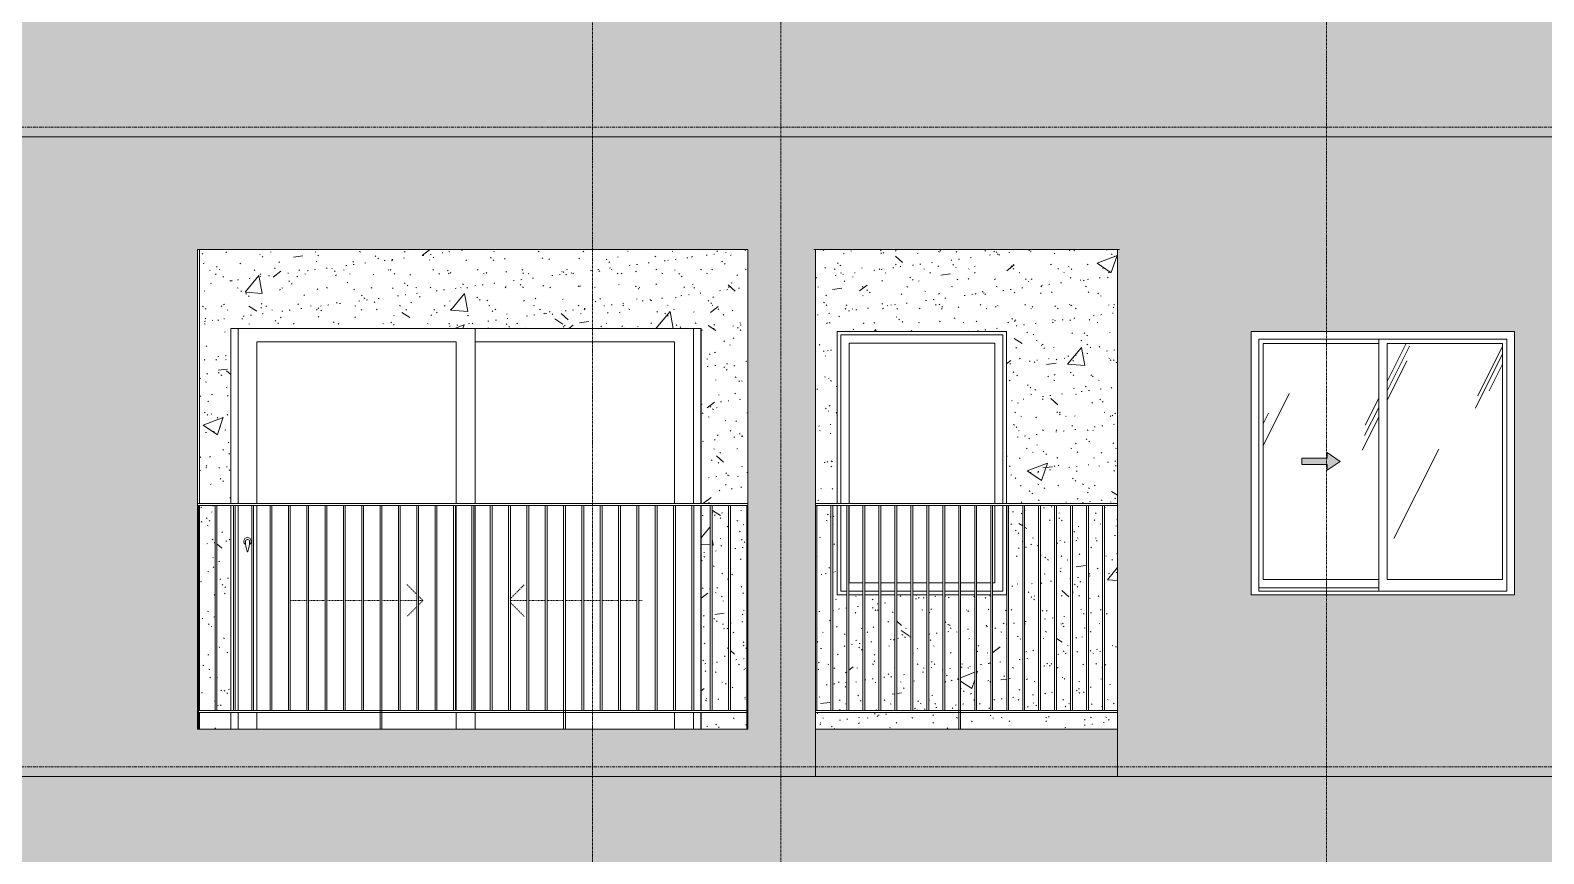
# Model space of a CAD drawing. Header units: millimetres. Extents: x 9199 to 175431, y -4466 to 35300.
# Drawn here: x 21548 to 29592, y 25539 to 29916 of the extents above; entities that cross this region are included whole.
import ezdxf

# ---------------------------------------------------------------- set-up
doc = ezdxf.new("R2010")
doc.units = ezdxf.units.MM
for name, pattern in [('1 NÉT CALL OUT', [6, 3, -3]), ('Centre', [31.75, 6.35, -4.7625, 15.875, -4.7625]), ('Dash', [6, 3, -3]), ('Grid Line', [22.225, 12.7, -3.175, 3.175, -3.175])]:
    doc.linetypes.add(name, pattern=pattern)
for name, color, linetype, lineweight in [('0-1', 7, 'Continuous', 5), ('A-DETL-GENF', 92, 'Continuous', 9), ('A-DETL-GENF-1', 92, '1 NÉT CALL OUT', 9), ('A-DOOR', 31, 'Continuous', 9), ('A-DOOR-FRAM', 31, 'Continuous', 9), ('A-DOOR-HDLN', 31, 'Dash', 18), ('A-FLOR-HRAL', 11, 'Continuous', 9), ('A-FLOR-HRAL-1', 253, 'Continuous', 9), ('A-FLOR-LEVL-2', 51, 'Centre', 9), ('A-GLAZ', 151, 'Continuous', 9), ('A-GLAZ-1', 253, 'Continuous', 9), ('A-GLAZ-2', 7, 'Continuous', 9), ('A-GLAZ-3', 7, '1 NÉT CALL OUT', 9), ('A-WALL', 113, 'Continuous', 9), ('A-WALL-PATT', 111, 'Continuous', 9), ('A-WALL-PATT-1', 9, 'Continuous', 9), ('A-WALL-PATT-2', 111, 'Continuous', 5), ('I-WALL', 2, 'Continuous', 9), ('I-WALL-1', 7, 'Continuous', 9), ('S-GRID-1', 1, 'Grid Line', 9)]:
    doc.layers.add(name, color=color, linetype=linetype, lineweight=lineweight)
pattern_1 = [(50, (51388.9, 1200), (1093.104, -95.634), [114.3, -1257.3]), (355, (51388.9, 1200), (-211.457, 1146.34), [91.44, -1005.84]), (100.451, (51480, 1192), (881.656, 1050.7), [97.14, -1068.54]), (46.184, (51389, 1504.8), (1626.475, -252.257), [171.45, -1885.95]), (96.636, (51524.5, 1483.8), (1424.416, 1484.565), [145.71, -1602.81]), (351.184, (51389, 1504.8), (1424.43, 1484.55), [137.16, -1508.76]), (21, (51541.3, 1428.6), (909.686, -613.591), [114.3, -1257.3]), (326, (51541.3, 1428.6), (370.812, 1105.13), [91.44, -1005.84]), (71.451, (51617.1, 1377.5), (1280.503, 491.528), [97.14, -1068.54]), (37.5, (51388.93, 1200), (18.5313, 507.3303), [50.292, -943.356, 50.292, -970.788, -1009.65]), (37.5, (51388.93, 1200), (18.5313, 507.3303), [-2014.728, 50.292, -959.358]), (7.5, (51388.93, 1200), (400.918, 601.0836), [50.292, -531.876, 50.292, -920.496, -384.81]), (7.5, (51388.93, 1200), (400.918, 601.0836), [-1552.956, 50.292, -334.518]), (327.5, (51049.1, 1200), (813.545, -34.3737), [50.292, -330.708, 50.292, -1138.428, -1577.34]), (327.5, (51049.1, 1200), (813.545, -34.3737), [-1569.72, 50.292, -1527.048]), (317.5, (50896.7, 1200), (888.775, 152.56), [50.292, -445.008, 50.292, -739.14, -1120.14]), (317.5, (50896.7, 1200), (888.775, 152.56), [-1284.732, 50.292, -1069.848])]
pattern_2 = [(37.5, (51388.93, 1200), (-4.79953, 146.8239), [5.029, -110.795, 5.029, -124.511, -123.825]), (37.5, (51388.93, 1200), (-4.79953, 146.8239), [-245.364, 5.029, -118.796]), (7.5, (51388.93, 1200), (134.8574, 215.0472), [5.029, -57.455, 5.029, -99.365, -40.005]), (7.5, (51388.93, 1200), (134.8574, 215.0472), [-166.878, 5.029, -34.976]), (327.5, (51295.21, 1200), (237.29776, 0.4316), [5.029, -33.071, 5.029, -132.131, -179.07]), (327.5, (51295.21, 1200), (237.29776, 0.4316), [-175.26, 5.029, -174.041]), (317.5, (51295.2, 1200), (229.0671, 66.8792), [5.029, -14.021, 5.029, -84.887, -102.87]), (317.5, (51295.2, 1200), (229.0671, 66.8792), [-108.966, 5.029, -97.841])]
pattern_3 = [(63.435, (53179.2, 1304.34), (-0.001, 1524.001), [532.463, -2875.304]), (63.435, (51655.2, 1304.34), (-0.001, 1524.001), [532.463, -2875.304]), (63.435, (53908.74, 1598.8), (-0.001, 1524.001), [532.463, -2875.304]), (63.435, (52384.74, 1598.8), (-0.001, 1524.001), [532.463, -2875.304]), (63.435, (53798.3, 1494.84), (-0.001, 1524.001), [532.463, -2875.304]), (63.435, (52274.3, 1494.84), (-0.001, 1524.001), [532.463, -2875.304]), (63.435, (53685.8, 2090.1), (-0.001, 1524.001), [258.8, -3148.965]), (63.435, (52161.8, 2090.1), (-0.001, 1524.001), [258.8, -3148.965]), (63.435, (53612.15, 1997.95), (-0.001, 1524.001), [532.463, -2875.304]), (63.435, (52088.15, 1997.95), (-0.001, 1524.001), [532.463, -2875.304]), (63.435, (53625.14, 2064.1), (-0.001, 1524.001), [532.463, -2875.304]), (63.435, (52101.14, 2064.1), (-0.001, 1524.001), [532.463, -2875.304]), (63.435, (53010.3, 1773.94), (-0.001, 1524.001), [532.463, -2875.304]), (63.435, (51486.3, 1773.94), (-0.001, 1524.001), [532.463, -2875.304]), (63.435, (53023.3, 1851.9), (-0.001, 1524.001), [532.463, -2875.304]), (63.435, (51499.3, 1851.9), (-0.001, 1524.001), [532.46, -2875.304]), (63.435, (53026.8, 1908.1), (-0.001, 1524.001), [532.463, -2875.304]), (63.435, (51502.8, 1908.1), (-0.001, 1524.001), [532.46, -2875.304])]

# ---------------------------------------------------------------- blocks, each defined once
blk = doc.blocks.new('M_Fixed - 900 x 1400-901190-TKCS_MẶT ĐỨNG HƯỚNG ĐÔNG')
at = {"layer": 'A-GLAZ-2'}
for p, q in [((25855.9, 7000), (25855.9, 7896)), ((25855.9, 7896), (26717.9, 7896)), ((26717.9, 7896), (26717.9, 7000)), ((25899.9, 7000), (25899.9, 7852)), ((25899.9, 7852), (26673.9, 7852)), ((26673.9, 7852), (26673.9, 7000)), ((25855.9, 6534), (25855.9, 6990)), ((25899.9, 6578), (25899.9, 6990)), ((26673.9, 6990), (26673.9, 6578)), ((26717.9, 6990), (26717.9, 6534)), ((25888.4, 6534), (25855.9, 6534)), ((25973.3, 6534), (25898.4, 6534)), ((25973.3, 6578), (25899.9, 6578)), ((26058.3, 6578), (25983.3, 6578)), ((26058.3, 6534), (25983.3, 6534)), ((26143.2, 6578), (26068.3, 6578)), ((26143.2, 6534), (26068.3, 6534)), ((26228.2, 6578), (26153.2, 6578)), ((26228.2, 6534), (26153.2, 6534)), ((26313.1, 6578), (26238.2, 6578)), ((26313.1, 6534), (26238.2, 6534)), ((26398, 6578), (26323.1, 6578)), ((26398, 6534), (26323.1, 6534)), ((26483, 6578), (26408, 6578)), ((26483, 6534), (26408, 6534)), ((26567.9, 6578), (26493, 6578)), ((26567.9, 6534), (26493, 6534)), ((26652.9, 6578), (26577.9, 6578)), ((26652.9, 6534), (26577.9, 6534)), ((26673.9, 6578), (26662.9, 6578)), ((26717.9, 6534), (26662.9, 6534))]:
    blk.add_line(p, q, dxfattribs=at)
blk = doc.blocks.new('Railing - 10mm-901206-TKCS_MẶT ĐỨNG HƯỚNG ĐÔNG')
at = {"layer": 'A-FLOR-HRAL-1'}
for p, q in [((51816.4, 5900), (51816.4, 6990)), ((51826.4, 5900), (51826.4, 6990))]:
    blk.add_line(p, q, dxfattribs=at)
blk = doc.blocks.new('Railing - 50 x 10mm-901224-TKCS_MẶT ĐỨNG HƯỚNG ĐÔNG')
at = {"layer": 'A-FLOR-HRAL-1'}
for p, q in [((52580.9, 6990), (52590.9, 6990)), ((52580.9, 5800), (52580.9, 6990)), ((52590.9, 5800), (52590.9, 6990))]:
    blk.add_line(p, q, dxfattribs=at)
blk = doc.blocks.new('Railing - 10mm-V14-TKCS_MẶT ĐỨNG HƯỚNG ĐÔNG')
at = {"layer": 'A-FLOR-HRAL-1'}
blk.add_line((45145.352937, 5900), (45145.352937, 6990), dxfattribs=at)
blk = doc.blocks.new('Railing - Railing-884635-TKCS_MẶT ĐỨNG HƯỚNG ĐÔNG')
at = {"layer": 'A-FLOR-HRAL-1'}
for p, q in [((25721.9, 5900), (27326.9, 5900)), ((27326.9, 5890), (25721.9, 5890))]:
    blk.add_line(p, q, dxfattribs=at)
at = {"extrusion": (0, 0, -1), "zscale": -1}
for name, p in [('Railing - 10mm-V14-TKCS_MẶT ĐỨNG HƯỚNG ĐÔNG', (-70873.9, 0)), ('Railing - 10mm-901206-TKCS_MẶT ĐỨNG HƯỚNG ĐÔNG', (-77629.9, 0)), ('Railing - 10mm-901206-TKCS_MẶT ĐỨNG HƯỚNG ĐÔNG', (-77714.8, 0)), ('Railing - 10mm-901206-TKCS_MẶT ĐỨNG HƯỚNG ĐÔNG', (-77799.8, 0)), ('Railing - 10mm-901206-TKCS_MẶT ĐỨNG HƯỚNG ĐÔNG', (-77884.7, 0)), ('Railing - 10mm-901206-TKCS_MẶT ĐỨNG HƯỚNG ĐÔNG', (-77969.7, 0)), ('Railing - 10mm-901206-TKCS_MẶT ĐỨNG HƯỚNG ĐÔNG', (-78054.6, 0)), ('Railing - 10mm-901206-TKCS_MẶT ĐỨNG HƯỚNG ĐÔNG', (-78139.5, 0)), ('Railing - 10mm-901206-TKCS_MẶT ĐỨNG HƯỚNG ĐÔNG', (-78224.5, 0)), ('Railing - 50 x 10mm-901224-TKCS_MẶT ĐỨNG HƯỚNG ĐÔNG', (-79073.9, 0)), ('Railing - 10mm-901206-TKCS_MẶT ĐỨNG HƯỚNG ĐÔNG', (-78394.4, 0)), ('Railing - 10mm-901206-TKCS_MẶT ĐỨNG HƯỚNG ĐÔNG', (-78479.3, 0)), ('Railing - 10mm-901206-TKCS_MẶT ĐỨNG HƯỚNG ĐÔNG', (-78564.2, 0)), ('Railing - 10mm-901206-TKCS_MẶT ĐỨNG HƯỚNG ĐÔNG', (-78649.2, 0)), ('Railing - 10mm-901206-TKCS_MẶT ĐỨNG HƯỚNG ĐÔNG', (-78734.1, 0)), ('Railing - 10mm-901206-TKCS_MẶT ĐỨNG HƯỚNG ĐÔNG', (-78819.1, 0)), ('Railing - 10mm-901206-TKCS_MẶT ĐỨNG HƯỚNG ĐÔNG', (-78904, 0)), ('Railing - 10mm-901206-TKCS_MẶT ĐỨNG HƯỚNG ĐÔNG', (-78988.9, 0)), ('Railing - 10mm-901206-TKCS_MẶT ĐỨNG HƯỚNG ĐÔNG', (-79073.9, 0))]:
    blk.add_blockref(name, p, dxfattribs=at)
blk = doc.blocks.new('Top Rail Type - Top Rail_Internal_-884636-TKCS_MẶT ĐỨNG HƯỚNG ĐÔNG')
at = {"layer": 'A-FLOR-HRAL-1'}
for p, q in [((27326.9, 7000), (25721.9, 7000)), ((27326.9, 6990), (25721.9, 6990))]:
    blk.add_line(p, q, dxfattribs=at)
blk = doc.blocks.new('NCV_TKTC_TANG 6 - 8_rvt-2-TKCS_MẶT ĐỨNG HƯỚNG ĐÔNG')
at = {"layer": 'A-WALL-PATT-1'}
h = blk.add_hatch(dxfattribs=at)
h.set_pattern_fill('FP_2', color=256, style=0, pattern_type=2)
h.set_pattern_definition(pattern_1)
h.paths.add_polyline_path([(25113.5, 26200), (25356.9, 26200), (25356.9, 26290), (25113.5, 26290)])
h.paths.add_polyline_path([(22613.5, 26200), (22613.5, 26290), (22446.9, 26290), (22446.9, 26200), (22457.9, 26200)])
h.paths.add_polyline_path([(22613.5, 26300), (22613.5, 27390), (22539.8, 27390), (22539.8, 26300)])
h.paths.add_polyline_path([(25259.5, 26300), (25259.5, 27390), (25172, 27390), (25172, 26300), (25217.9, 26300)])
h.paths.add_polyline_path([(25269.5, 26300), (25356.9, 26300), (25356.9, 27390), (25269.5, 27390), (25269.5, 26541.6)])
h.paths.add_polyline_path([(22518.8, 26300), (22529.8, 26300), (22529.8, 27390), (22446.9, 27390), (22446.9, 26300), (22465.2, 26300)])
h.paths.add_polyline_path([(25113.5, 26300), (25162, 26300), (25162, 27390), (25113.5, 27390), (25113.5, 26372.5)])
h.paths.add_polyline_path([(22559, 27400), (22613.5, 27400), (22613.5, 28330), (25113.5, 28330), (25113.5, 27400), (25361.9, 27400), (25361.9, 28750), (22446.9, 28750), (22446.9, 27400), (22545.6, 27400)])
h = blk.add_hatch(dxfattribs=at)
h.set_pattern_fill('FP_3', color=256, style=0, pattern_type=2)
h.set_pattern_definition(pattern_2)
h.paths.add_polyline_path([(25113.5, 26200), (25356.9, 26200), (25356.9, 26290), (25113.5, 26290)])
h.paths.add_polyline_path([(22613.5, 26200), (22613.5, 26290), (22446.9, 26290), (22446.9, 26200), (22457.9, 26200)])
h.paths.add_polyline_path([(22613.5, 26300), (22613.5, 27390), (22539.8, 27390), (22539.8, 26300)])
h.paths.add_polyline_path([(25259.5, 26300), (25259.5, 27390), (25172, 27390), (25172, 26300), (25217.9, 26300)])
h.paths.add_polyline_path([(25269.5, 26300), (25356.9, 26300), (25356.9, 27390), (25269.5, 27390), (25269.5, 26541.6)])
h.paths.add_polyline_path([(22518.8, 26300), (22529.8, 26300), (22529.8, 27390), (22446.9, 27390), (22446.9, 26300), (22465.2, 26300)])
h.paths.add_polyline_path([(25113.5, 26300), (25162, 26300), (25162, 27390), (25113.5, 27390), (25113.5, 26372.5)])
h.paths.add_polyline_path([(22559, 27400), (22613.5, 27400), (22613.5, 28330), (25113.5, 28330), (25113.5, 27400), (25361.9, 27400), (25361.9, 28750), (22446.9, 28750), (22446.9, 27400), (22545.6, 27400)])
h = blk.add_hatch(dxfattribs=at)
h.set_pattern_fill('FP_2', color=256, style=0, pattern_type=2)
h.set_pattern_definition(pattern_1)
h.paths.add_polyline_path([(25721.9, 26200), (26483, 26200), (26483, 26290), (25721.9, 26290), (25721.9, 26231.2)])
h.paths.add_polyline_path([(27224.6, 26200), (27326.9, 26200), (27326.9, 26290), (26493, 26290), (26493, 26200)])
h.paths.add_polyline_path([(26238.2, 26300), (26313.1, 26300), (26313.1, 26915), (26238.2, 26915), (26238.2, 26489.9)])
h.paths.add_polyline_path([(25733.6, 26300), (25803.5, 26300), (25803.5, 27390), (25728.5, 27390), (25728.5, 26300)])
h.paths.add_polyline_path([(26228.2, 26300), (26228.2, 26915), (26153.2, 26915), (26153.2, 26300)])
h.paths.add_polyline_path([(26398, 26300), (26398, 26915), (26323.1, 26915), (26323.1, 26300)])
h.paths.add_polyline_path([(26408, 26300), (26483, 26300), (26483, 26915), (26408, 26915), (26408, 26541.6)])
h.paths.add_polyline_path([(26143.2, 26300), (26143.2, 26915), (26068.3, 26915), (26068.3, 26300)])
h.paths.add_polyline_path([(26493, 26300), (26567.9, 26300), (26567.9, 26915), (26493, 26915), (26493, 26541.6)])
h.paths.add_polyline_path([(26577.9, 26300), (26652.9, 26300), (26652.9, 26915), (26577.9, 26915), (26577.9, 26541.6)])
h.paths.add_polyline_path([(26662.9, 26300), (26737.8, 26300), (26736.9, 26915), (26662.9, 26915), (26662.9, 26541.6)])
h.paths.add_polyline_path([(25983.3, 26300), (26058.3, 26300), (26058.3, 26915), (25983.3, 26915), (25983.3, 26541.6)])
h.paths.add_polyline_path([(25973.3, 26300), (25973.3, 26915), (25898.4, 26915), (25898.4, 26300)])
h.paths.add_polyline_path([(26747.8, 26300), (26822.7, 26300), (26822.7, 27390), (26747.8, 27390), (26747.8, 26541.6)])
h.paths.add_polyline_path([(25888.4, 26300), (25888.4, 26915), (25836.9, 26915), (25836.9, 27390), (25813.5, 27390), (25813.5, 26300)])
h.paths.add_polyline_path([(26832.7, 26300), (26907.7, 26300), (26907.7, 27390), (26832.7, 27390), (26832.7, 26541.6)])
h.paths.add_polyline_path([(26992.6, 26300), (26992.6, 27390), (26917.7, 27390), (26917.7, 26300)])
h.paths.add_polyline_path([(27002.6, 26300), (27077.6, 26300), (27077.6, 27390), (27002.6, 27390), (27002.6, 26525.5)])
h.paths.add_polyline_path([(27087.6, 26300), (27162.5, 26300), (27162.5, 27390), (27087.6, 27390), (27087.6, 26400.9)])
h.paths.add_polyline_path([(27326.9, 26300), (27326.9, 27390), (27257.4, 27390), (27257.4, 26300), (27261.8, 26300)])
h.paths.add_polyline_path([(27172.5, 26300), (27247.4, 26300), (27247.4, 27390), (27172.5, 27390), (27172.5, 26541.6)])
h.paths.add_polyline_path([(27326.9, 27400), (27326.9, 28750), (25721.9, 28750), (25721.9, 27400), (25836.9, 27400), (25836.9, 28315), (26736.9, 28315), (26736.9, 27400), (26975.3, 27400)])
h = blk.add_hatch(dxfattribs=at)
h.set_pattern_fill('FP_3', color=256, style=0, pattern_type=2)
h.set_pattern_definition(pattern_2)
h.paths.add_polyline_path([(25721.9, 26200), (26483, 26200), (26483, 26290), (25721.9, 26290), (25721.9, 26231.2)])
h.paths.add_polyline_path([(27224.6, 26200), (27326.9, 26200), (27326.9, 26290), (26493, 26290), (26493, 26200)])
h.paths.add_polyline_path([(26238.2, 26300), (26313.1, 26300), (26313.1, 26915), (26238.2, 26915), (26238.2, 26489.9)])
h.paths.add_polyline_path([(25733.6, 26300), (25803.5, 26300), (25803.5, 27390), (25728.5, 27390), (25728.5, 26300)])
h.paths.add_polyline_path([(26228.2, 26300), (26228.2, 26915), (26153.2, 26915), (26153.2, 26300)])
h.paths.add_polyline_path([(26398, 26300), (26398, 26915), (26323.1, 26915), (26323.1, 26300)])
h.paths.add_polyline_path([(26408, 26300), (26483, 26300), (26483, 26915), (26408, 26915), (26408, 26541.6)])
h.paths.add_polyline_path([(26143.2, 26300), (26143.2, 26915), (26068.3, 26915), (26068.3, 26300)])
h.paths.add_polyline_path([(26493, 26300), (26567.9, 26300), (26567.9, 26915), (26493, 26915), (26493, 26541.6)])
h.paths.add_polyline_path([(26577.9, 26300), (26652.9, 26300), (26652.9, 26915), (26577.9, 26915), (26577.9, 26541.6)])
h.paths.add_polyline_path([(26662.9, 26300), (26737.8, 26300), (26736.9, 26915), (26662.9, 26915), (26662.9, 26541.6)])
h.paths.add_polyline_path([(25983.3, 26300), (26058.3, 26300), (26058.3, 26915), (25983.3, 26915), (25983.3, 26541.6)])
h.paths.add_polyline_path([(25973.3, 26300), (25973.3, 26915), (25898.4, 26915), (25898.4, 26300)])
h.paths.add_polyline_path([(26747.8, 26300), (26822.7, 26300), (26822.7, 27390), (26747.8, 27390), (26747.8, 26541.6)])
h.paths.add_polyline_path([(25888.4, 26300), (25888.4, 26915), (25836.9, 26915), (25836.9, 27390), (25813.5, 27390), (25813.5, 26300)])
h.paths.add_polyline_path([(26832.7, 26300), (26907.7, 26300), (26907.7, 27390), (26832.7, 27390), (26832.7, 26541.6)])
h.paths.add_polyline_path([(26992.6, 26300), (26992.6, 27390), (26917.7, 27390), (26917.7, 26300)])
h.paths.add_polyline_path([(27002.6, 26300), (27077.6, 26300), (27077.6, 27390), (27002.6, 27390), (27002.6, 26525.5)])
h.paths.add_polyline_path([(27087.6, 26300), (27162.5, 26300), (27162.5, 27390), (27087.6, 27390), (27087.6, 26400.9)])
h.paths.add_polyline_path([(27326.9, 26300), (27326.9, 27390), (27257.4, 27390), (27257.4, 26300), (27261.8, 26300)])
h.paths.add_polyline_path([(27172.5, 26300), (27247.4, 26300), (27247.4, 27390), (27172.5, 27390), (27172.5, 26541.6)])
h.paths.add_polyline_path([(27326.9, 27400), (27326.9, 28750), (25721.9, 28750), (25721.9, 27400), (25836.9, 27400), (25836.9, 28315), (26736.9, 28315), (26736.9, 27400), (26975.3, 27400)])
at = {"layer": 'I-WALL-1'}
for p, q in [((22446.9, 28750), (22446.9, 27400)), ((22613.5, 27400), (22613.5, 28330)), ((22613.5, 28330), (25113.5, 28330)), ((25113.5, 28330), (25113.5, 27400)), ((25836.9, 27400), (25836.9, 28315)), ((25836.9, 28315), (26736.9, 28315)), ((26736.9, 28315), (26736.9, 27400)), ((22446.9, 27390), (22446.9, 26300)), ((22613.5, 26300), (22613.5, 27390)), ((25113.5, 27390), (25113.5, 26300)), ((25836.9, 26915), (25836.9, 27390)), ((26736.9, 27390), (26736.9, 26915)), ((25888.4, 26915), (25836.9, 26915)), ((25973.3, 26915), (25898.4, 26915)), ((26058.3, 26915), (25983.3, 26915)), ((26143.2, 26915), (26068.3, 26915)), ((26228.2, 26915), (26153.2, 26915)), ((26313.1, 26915), (26238.2, 26915)), ((26398, 26915), (26323.1, 26915)), ((26483, 26915), (26408, 26915)), ((26567.9, 26915), (26493, 26915)), ((26652.9, 26915), (26577.9, 26915)), ((26736.9, 26915), (26662.9, 26915)), ((22446.9, 26290), (22446.9, 26200)), ((22613.5, 26200), (22613.5, 26290)), ((25113.5, 26290), (25113.5, 26200))]:
    blk.add_line(p, q, dxfattribs=at)
at = {"layer": 'A-FLOR-HRAL-1'}
for name in ['Top Rail Type - Top Rail_Internal_-884636-TKCS_MẶT ĐỨNG HƯỚNG ĐÔNG', 'Railing - Railing-884635-TKCS_MẶT ĐỨNG HƯỚNG ĐÔNG']:
    blk.add_blockref(name, (0, 20400), dxfattribs=at)
at = {"layer": 'A-GLAZ-1'}
blk.add_blockref('M_Fixed - 900 x 1400-901190-TKCS_MẶT ĐỨNG HƯỚNG ĐÔNG', (0, 20400), dxfattribs=at)
blk = doc.blocks.new('1_FAMILY RVT - W01-WxH 1400x1400xmm-V128-TKCS_MẶT ĐỨNG HƯỚNG ĐÔNG')
at = {"layer": 'A-DETL-GENF-1'}
blk.add_hatch(color=256, dxfattribs=at).paths.add_polyline_path([(28441.9, 27576.5), (28509.6, 27623.9), (28441.9, 27671.4), (28441.9, 27640.9), (28306.4, 27640.9), (28306.4, 27607), (28441.9, 27607)])
at = {"layer": 'A-GLAZ'}
h = blk.add_hatch(dxfattribs=at)
h.set_pattern_fill('FP_4', color=256, style=0, pattern_type=2)
h.set_pattern_definition(pattern_3)
h.paths.add_polyline_path([(28715.1, 26997), (28715.1, 28250.9), (28100.9, 28250.9), (28100.9, 26997)])
h.paths.add_polyline_path([(28441.9, 27576.5), (28441.9, 27607), (28306.4, 27607), (28306.4, 27640.9), (28441.9, 27640.9), (28441.9, 27671.4), (28509.2, 27623.6), (28485.4, 27607)])
h = blk.add_hatch(dxfattribs=at)
h.set_pattern_fill('FP_4', color=256, style=0, pattern_type=2)
h.set_pattern_definition(pattern_3)
h.paths.add_polyline_path([(29373.9, 26997), (29373.9, 28250.9), (28759.6, 28250.9), (28759.6, 26997)])
at = {"layer": 'A-DETL-GENF'}
for p, q in [((28306.4, 27640.9), (28306.4, 27607)), ((28306.4, 27640.9), (28441.9, 27640.9)), ((28441.9, 27640.9), (28306.4, 27640.9)), ((28306.4, 27640.9), (28306.4, 27607)), ((28306.4, 27607), (28441.9, 27607)), ((28306.4, 27607), (28441.9, 27607)), ((28441.9, 27671.4), (28441.9, 27640.9)), ((28509.6, 27623.9), (28441.9, 27671.4)), ((28509.6, 27623.9), (28441.9, 27671.4)), ((28441.9, 27671.4), (28441.9, 27640.9)), ((28509.6, 27623.9), (28441.9, 27576.5)), ((28441.9, 27576.5), (28509.6, 27623.9)), ((28441.9, 27607), (28441.9, 27576.5)), ((28441.9, 27607), (28441.9, 27576.5))]:
    blk.add_line(p, q, dxfattribs=at)
at = {"layer": 'A-GLAZ'}
for p, q in [((29437.4, 28314.4), (28037.4, 28314.4)), ((28037.4, 28314.4), (28037.4, 26914.4)), ((28078.3, 28273.5), (29396.4, 28273.5)), ((28078.3, 26933.5), (28078.3, 28273.5)), ((28100.9, 28250.9), (28100.9, 26997)), ((28715.1, 28250.9), (28100.9, 28250.9)), ((28715.1, 28273.5), (28715.1, 26933.5)), ((28759.6, 26997), (28759.6, 28250.9)), ((28759.6, 28250.9), (29373.9, 28250.9)), ((29373.9, 28250.9), (29373.9, 26997)), ((29396.4, 26933.5), (29396.4, 28273.5)), ((29437.4, 28314.4), (29437.4, 26914.4)), ((28715.1, 26952.5), (28078.3, 26952.5)), ((28715.1, 26952.5), (28078.3, 26952.5)), ((28100.9, 26997), (28715.1, 26997)), ((29373.9, 26997), (28759.6, 26997)), ((29437.4, 26914.4), (28037.4, 26914.4)), ((29396.4, 26933.5), (28078.3, 26933.5))]:
    blk.add_line(p, q, dxfattribs=at)
blk = doc.blocks.new('Railing - 10mm-1251313-TKCS_MẶT ĐỨNG HƯỚNG ĐÔNG')
at = {"layer": 'A-FLOR-HRAL'}
for p, q in [((70204.4, 2500), (70204.4, 3590)), ((70214.4, 2500), (70214.4, 3590))]:
    blk.add_line(p, q, dxfattribs=at)
blk = doc.blocks.new('Railing - 50 x 10mm-V52-TKCS_MẶT ĐỨNG HƯỚNG ĐÔNG')
at = {"layer": 'A-FLOR-HRAL'}
for p, q in [((71081.4, 6990), (71091.4, 6990)), ((71081.4, 5800), (71081.4, 6990)), ((71091.4, 5800), (71091.4, 6990))]:
    blk.add_line(p, q, dxfattribs=at)
blk = doc.blocks.new('Railing - 50 x 10mm-V59-TKCS_MẶT ĐỨNG HƯỚNG ĐÔNG')
at = {"layer": 'A-FLOR-HRAL'}
for p in [(22436.9, 6990), (22442.4, 5800)]:
    blk.add_line(p, (22442.4, 6990), dxfattribs=at)
blk = doc.blocks.new('Railing - 50 x 10mm-V58-TKCS_MẶT ĐỨNG HƯỚNG ĐÔNG')
at = {"layer": 'A-FLOR-HRAL'}
for p, q in [((33481.9, 6990), (33486.9, 6990)), ((33481.9, 5800), (33481.9, 6990))]:
    blk.add_line(p, q, dxfattribs=at)
blk = doc.blocks.new('Railing - Railing-3828688-TKCS_MẶT ĐỨNG HƯỚNG ĐÔNG')
at = {"layer": 'A-FLOR-HRAL'}
for p, q in [((22437.4, 26290), (22437.4, 26300)), ((22437.4, 26300), (25361.9, 26300)), ((25361.9, 26290), (22437.4, 26290))]:
    blk.add_line(p, q, dxfattribs=at)
for name, p in [('Railing - 50 x 10mm-V59-TKCS_MẶT ĐỨNG HƯỚNG ĐÔNG', (0, 20400)), ('Railing - 10mm-1251313-TKCS_MẶT ĐỨNG HƯỚNG ĐÔNG', (-47674.5, 23800)), ('Railing - 10mm-1251313-TKCS_MẶT ĐỨNG HƯỚNG ĐÔNG', (-47577, 23800)), ('Railing - 10mm-1251313-TKCS_MẶT ĐỨNG HƯỚNG ĐÔNG', (-47479.6, 23800)), ('Railing - 10mm-1251313-TKCS_MẶT ĐỨNG HƯỚNG ĐÔNG', (-47382.1, 23800)), ('Railing - 10mm-1251313-TKCS_MẶT ĐỨNG HƯỚNG ĐÔNG', (-47284.6, 23800)), ('Railing - 10mm-1251313-TKCS_MẶT ĐỨNG HƯỚNG ĐÔNG', (-47187.1, 23800)), ('Railing - 10mm-1251313-TKCS_MẶT ĐỨNG HƯỚNG ĐÔNG', (-47089.6, 23800)), ('Railing - 10mm-1251313-TKCS_MẶT ĐỨNG HƯỚNG ĐÔNG', (-46992.1, 23800)), ('Railing - 10mm-1251313-TKCS_MẶT ĐỨNG HƯỚNG ĐÔNG', (-46894.6, 23800)), ('Railing - 50 x 10mm-V52-TKCS_MẶT ĐỨNG HƯỚNG ĐÔNG', (-47674.2, 20400)), ('Railing - 10mm-1251313-TKCS_MẶT ĐỨNG HƯỚNG ĐÔNG', (-46699.7, 23800)), ('Railing - 10mm-1251313-TKCS_MẶT ĐỨNG HƯỚNG ĐÔNG', (-46602.2, 23800)), ('Railing - 10mm-1251313-TKCS_MẶT ĐỨNG HƯỚNG ĐÔNG', (-46504.7, 23800)), ('Railing - 10mm-1251313-TKCS_MẶT ĐỨNG HƯỚNG ĐÔNG', (-46407.2, 23800)), ('Railing - 10mm-1251313-TKCS_MẶT ĐỨNG HƯỚNG ĐÔNG', (-46309.7, 23800)), ('Railing - 10mm-1251313-TKCS_MẶT ĐỨNG HƯỚNG ĐÔNG', (-46212.2, 23800)), ('Railing - 10mm-1251313-TKCS_MẶT ĐỨNG HƯỚNG ĐÔNG', (-46114.8, 23800)), ('Railing - 10mm-1251313-TKCS_MẶT ĐỨNG HƯỚNG ĐÔNG', (-46017.3, 23800)), ('Railing - 10mm-1251313-TKCS_MẶT ĐỨNG HƯỚNG ĐÔNG', (-45919.8, 23800)), ('Railing - 50 x 10mm-V52-TKCS_MẶT ĐỨNG HƯỚNG ĐÔNG', (-46699.3, 20400)), ('Railing - 10mm-1251313-TKCS_MẶT ĐỨNG HƯỚNG ĐÔNG', (-45724.8, 23800)), ('Railing - 10mm-1251313-TKCS_MẶT ĐỨNG HƯỚNG ĐÔNG', (-45627.3, 23800)), ('Railing - 10mm-1251313-TKCS_MẶT ĐỨNG HƯỚNG ĐÔNG', (-45529.8, 23800)), ('Railing - 10mm-1251313-TKCS_MẶT ĐỨNG HƯỚNG ĐÔNG', (-45432.4, 23800)), ('Railing - 10mm-1251313-TKCS_MẶT ĐỨNG HƯỚNG ĐÔNG', (-45334.9, 23800)), ('Railing - 10mm-1251313-TKCS_MẶT ĐỨNG HƯỚNG ĐÔNG', (-45237.4, 23800)), ('Railing - 10mm-1251313-TKCS_MẶT ĐỨNG HƯỚNG ĐÔNG', (-45139.9, 23800)), ('Railing - 10mm-1251313-TKCS_MẶT ĐỨNG HƯỚNG ĐÔNG', (-45042.4, 23800)), ('Railing - 10mm-1251313-TKCS_MẶT ĐỨNG HƯỚNG ĐÔNG', (-44944.9, 23800)), ('Railing - 50 x 10mm-V58-TKCS_MẶT ĐỨNG HƯỚNG ĐÔNG', (-8125, 20400))]:
    blk.add_blockref(name, p)
blk = doc.blocks.new('Top Rail Type - Top Rail_Internal_-3828691-TKCS_MẶT ĐỨNG HƯỚNG ĐÔNG')
at = {"layer": 'A-FLOR-HRAL'}
for p, q in [((22437.4, 27390), (22437.4, 27400)), ((25361.9, 27400), (22437.4, 27400)), ((22437.4, 27390), (25361.9, 27390))]:
    blk.add_line(p, q, dxfattribs=at)
blk = doc.blocks.new('DEG_02-DEG_03 - DEG_02-2500x2400mm-CỬA ĐI 02 CÁNH TRƯỢT-V66-TKCS_MẶT ĐỨNG HƯỚNG ĐÔNG')
at = {"layer": 'A-DOOR'}
for p, q in [((22652.4, 7000), (22652.4, 7930)), ((23912.4, 7930), (23912.4, 7000)), ((22752.4, 7860), (23812.4, 7860)), ((22752.4, 7860), (22752.4, 7000)), ((23812.4, 7000), (23812.4, 7860)), ((23912.4, 7860), (24972.4, 7860)), ((24972.4, 7000), (24972.4, 7860)), ((22652.4, 5900), (22652.4, 6990)), ((22752.4, 6990), (22752.4, 5900)), ((23812.4, 5900), (23812.4, 6990)), ((23912.4, 6990), (23912.4, 5900)), ((22652.4, 5800), (22652.4, 5890)), ((22752.4, 5890), (22752.4, 5800)), ((23812.4, 5800), (23812.4, 5890)), ((23912.4, 5890), (23912.4, 5800)), ((24972.4, 5800), (24972.4, 5890))]:
    blk.add_line(p, q, dxfattribs=at)
at = {"layer": 'A-DOOR', "flags": 128}
blk.add_lwpolyline([(22703.9, 6808.7), (22703.9, 6808.7), (22703.9, 6808.7), (22703.8, 6808.7), (22703.8, 6808.7), (22703.8, 6808.7), (22703.8, 6808.7), (22703.8, 6808.7), (22703.8, 6808.7), (22703.7, 6808.7), (22703.7, 6808.7), (22703.7, 6808.7), (22703.7, 6808.7), (22703.6, 6808.7), (22703.6, 6808.7), (22703.6, 6808.7), (22703.5, 6808.7), (22703.5, 6808.7), (22703.5, 6808.7), (22703.4, 6808.7), (22703.4, 6808.7), (22703.3, 6808.7), (22703.3, 6808.7), (22703.2, 6808.7), (22703.2, 6808.7), (22703.1, 6808.7), (22703.1, 6808.7), (22703, 6808.7), (22703, 6808.7), (22702.9, 6808.7), (22702.9, 6808.7), (22702.8, 6808.7), (22702.7, 6808.7), (22702.7, 6808.7), (22702.6, 6808.7), (22702.6, 6808.7), (22702.5, 6808.7), (22702.4, 6808.7), (22702.4, 6808.7), (22702.3, 6808.7), (22702.3, 6808.7), (22702.2, 6808.7), (22702.1, 6808.7), (22702.1, 6808.7), (22702, 6808.7), (22702, 6808.7), (22701.9, 6808.7), (22701.8, 6808.7), (22701.8, 6808.7), (22701.7, 6808.7), (22701.7, 6808.7), (22701.6, 6808.7), (22701.6, 6808.7), (22701.5, 6808.7), (22701.5, 6808.7), (22701.4, 6808.7), (22701.4, 6808.7), (22701.3, 6808.7), (22701.3, 6808.7), (22701.3, 6808.7), (22701.2, 6808.7), (22701.2, 6808.7), (22701.1, 6808.7), (22701.1, 6808.7), (22701.1, 6808.7), (22701, 6808.7), (22701, 6808.7), (22701, 6808.7), (22701, 6808.7), (22700.9, 6808.7), (22700.9, 6808.7), (22700.9, 6808.7), (22700.9, 6808.7), (22700.9, 6808.7), (22700.9, 6808.7), (22700.9, 6808.7), (22700.9, 6808.7)], dxfattribs=at)
at = {"layer": 'A-DOOR'}
for centre, radius, start, end in [((22702.4, 6800), 20, 0, 180), ((22702.4, 6800), 20, 180, 240), ((22700.9, 6799.2), 9.45, 90, 180), ((22856.2, 6799.2), 164.8, 180, 199.13397), ((22703.9, 6799.2), 9.45, 0, 90), ((22548.6, 6799.2), 164.8, 340.86603, 0), ((22702.4, 6800), 20, 300, 360), ((22702.7, 6746), 2.34, 199.13397, 261.03098), ((22702, 6746), 2.34, 278.96902, 340.86603)]:
    blk.add_arc(centre, radius, start, end, dxfattribs=at)
at = {"layer": 'A-DOOR-FRAM'}
for p, q in [((22652.4, 7930), (22652.4, 7000)), ((25072.4, 7930), (25072.4, 7000)), ((25112.4, 7000), (25112.4, 7930)), ((22652.4, 6990), (22652.4, 5900)), ((25112.4, 5900), (25112.4, 6990)), ((22652.4, 5890), (22652.4, 5800)), ((25072.4, 5890), (25072.4, 5800)), ((25112.4, 5800), (25112.4, 5890))]:
    blk.add_line(p, q, dxfattribs=at)
at = {"layer": 'A-DOOR-HDLN'}
for p, q in [((23602.2, 6517.2), (23550.3, 6569.1)), ((24099.6, 6494.2), (24174.5, 6569.1)), ((22929.8, 6484.2), (23017.3, 6484.2)), ((23027.3, 6484.2), (23114.8, 6484.2)), ((23124.8, 6484.2), (23212.2, 6484.2)), ((23222.2, 6484.2), (23309.7, 6484.2)), ((23319.7, 6484.2), (23407.2, 6484.2)), ((23417.2, 6484.2), (23504.7, 6484.2)), ((23514.7, 6484.2), (23602.2, 6484.2)), ((23602.2, 6451.3), (23550.3, 6399.4)), ((23635.1, 6484.2), (23612.2, 6507.2)), ((23635.1, 6484.2), (23612.2, 6461.3)), ((23612.2, 6484.2), (23635.1, 6484.2)), ((24187.1, 6484.2), (24099.6, 6484.2)), ((24099.6, 6474.2), (24174.5, 6399.4)), ((24284.6, 6484.2), (24197.1, 6484.2)), ((24382.1, 6484.2), (24294.6, 6484.2)), ((24479.6, 6484.2), (24392.1, 6484.2)), ((24577, 6484.2), (24489.6, 6484.2)), ((24674.5, 6484.2), (24587, 6484.2)), ((24772, 6484.2), (24684.5, 6484.2)), ((24799.6, 6484.2), (24782, 6484.2))]:
    blk.add_line(p, q, dxfattribs=at)

msp = doc.modelspace()

# ---------------------------------------------------------------- hatches: boundary and pattern name
at = {"layer": 'A-WALL-PATT'}
msp.add_hatch(color=256, dxfattribs=at).paths.add_polyline_path([(25733.6, 25950), (27326.9, 25950), (27326.9, 26200), (25721.9, 26200), (25721.9, 25950)])
at = {"layer": 'A-WALL-PATT-2'}
for points in [[(17226.9, 29350), (78236.9, 29350), (78236.9, 30750), (17226.9, 30750), (17226.9, 29787.7)], [(27336.9, 28750), (27336.9, 29350), (25711.9, 29350), (25711.9, 28750), (25733.6, 28750)], [(27336.9, 25350), (27336.9, 25950), (25711.9, 25950), (25711.9, 25350), (25733.6, 25350)]]:
    msp.add_hatch(color=256, dxfattribs=at).paths.add_polyline_path(points)
h = msp.add_hatch(color=256, dxfattribs=at)
h.paths.add_polyline_path([(19136.9, 25950), (22232.4, 25950), (22232.4, 29350), (19136.9, 29350), (19136.9, 28750), (19126.9, 28750), (19126.9, 25950)])
h.paths.add_polyline_path([(21237.4, 26914.4), (19837.4, 26914.4), (19837.4, 28314.4), (21237.4, 28314.4), (21237.4, 26933.5)])
h = msp.add_hatch(color=256, dxfattribs=at)
h.paths.add_polyline_path([(22232.4, 25950), (25721.9, 25950), (25721.9, 28750), (25711.9, 28750), (25711.9, 29350), (22232.4, 29350), (22232.4, 26541.6)])
h.paths.add_polyline_path([(24675.4, 26200), (22436.9, 26200), (22436.9, 28750), (25361.9, 28750), (25361.9, 26200)])
h = msp.add_hatch(color=256, dxfattribs=at)
h.paths.add_polyline_path([(27336.9, 25950), (30437.4, 25950), (30437.4, 29350), (27336.9, 29350), (27336.9, 28750), (27326.9, 28750), (27326.9, 25950)])
h.paths.add_polyline_path([(29437.4, 26914.4), (28037.4, 26914.4), (28037.4, 28314.4), (29437.4, 28314.4), (29437.4, 26933.5)])
h = msp.add_hatch(color=256, dxfattribs=at)
h.paths.add_polyline_path([(19136.9, 22550), (22232.4, 22550), (22232.4, 25950), (19136.9, 25950), (19136.9, 25350), (19126.9, 25350), (19126.9, 22550)])
h.paths.add_polyline_path([(19837.4, 23514.4), (19837.4, 24914.4), (21237.4, 24914.4), (21237.4, 23514.4), (19878.3, 23514.4)])
h = msp.add_hatch(color=256, dxfattribs=at)
h.paths.add_polyline_path([(22232.4, 22550), (25711.9, 22550), (25711.9, 25950), (22232.4, 25950), (22232.4, 23295.5)])
h.paths.add_polyline_path([(22436.9, 22800), (22436.9, 25350), (25361.9, 25350), (25361.9, 22800), (23617.2, 22800)])
h = msp.add_hatch(color=256, dxfattribs=at)
h.paths.add_polyline_path([(27326.9, 22550), (30437.4, 22550), (30437.4, 25950), (27336.9, 25950), (27336.9, 25350), (27326.9, 25350), (27326.9, 23295.5)])
h.paths.add_polyline_path([(29396.4, 23514.4), (28037.4, 23514.4), (28037.4, 24914.4), (29437.4, 24914.4), (29437.4, 23514.4)])

# ---------------------------------------------------------------- linework, layer by layer
at = {"layer": 'A-FLOR-LEVL-2'}
for p, q in [((9199.1, 29400), (84597.8, 29400)), ((9199.1, 26000), (84597.8, 26000))]:
    msp.add_line(p, q, dxfattribs=at)
at = {"layer": 'A-WALL'}
for p, q in [((25711.9, 29350), (19136.9, 29350)), ((33841.9, 29350), (27336.9, 29350)), ((22436.9, 28750), (25361.9, 28750)), ((22436.9, 26200), (22436.9, 28750)), ((25361.9, 28750), (25361.9, 26200)), ((25721.9, 25950), (25721.9, 28750)), ((27326.9, 28750), (27326.9, 25950)), ((25361.9, 26200), (22436.9, 26200)), ((25711.9, 25950), (19136.9, 25950)), ((19136.9, 25950), (25711.9, 25950)), ((33841.9, 25950), (27336.9, 25950)), ((27336.9, 25950), (33841.9, 25950))]:
    msp.add_line(p, q, dxfattribs=at)
at = {"layer": 'I-WALL'}
for p, q in [((17226.9, 29350), (45161.9, 29350)), ((25711.9, 28750), (27336.9, 28750)), ((27326.9, 26200), (25721.9, 26200)), ((27336.9, 25950), (25711.9, 25950))]:
    msp.add_line(p, q, dxfattribs=at)
at = {"layer": 'S-GRID-1'}
for p, q in [((24536.9, 3359.4), (24536.9, 30542.5)), ((25536.9, 1454.4), (25536.9, 30542.5)), ((28436.9, 1454.4), (28436.9, 30542.5))]:
    msp.add_line(p, q, dxfattribs=at)

# ---------------------------------------------------------------- block references
at = {"layer": '0-1'}
msp.add_blockref('NCV_TKTC_TANG 6 - 8_rvt-2-TKCS_MẶT ĐỨNG HƯỚNG ĐÔNG', (0, 0), dxfattribs=at)
at = {"layer": 'A-DOOR'}
msp.add_blockref('DEG_02-DEG_03 - DEG_02-2500x2400mm-CỬA ĐI 02 CÁNH TRƯỢT-V66-TKCS_MẶT ĐỨNG HƯỚNG ĐÔNG', (0, 20400), dxfattribs=at)
at = {"layer": 'A-FLOR-HRAL'}
for name in ['Railing - Railing-3828688-TKCS_MẶT ĐỨNG HƯỚNG ĐÔNG', 'Top Rail Type - Top Rail_Internal_-3828691-TKCS_MẶT ĐỨNG HƯỚNG ĐÔNG']:
    msp.add_blockref(name, (0, 0), dxfattribs=at)
at = {"layer": 'A-GLAZ-3'}
msp.add_blockref('1_FAMILY RVT - W01-WxH 1400x1400xmm-V128-TKCS_MẶT ĐỨNG HƯỚNG ĐÔNG', (0, 0), dxfattribs=at)

doc.saveas('drawing.dxf')
